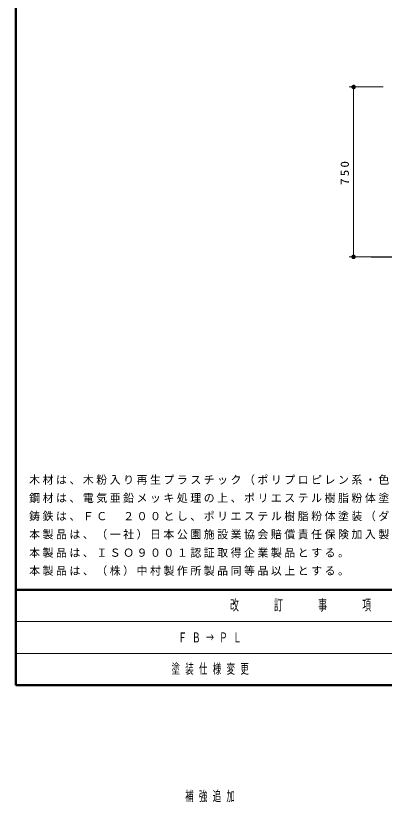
# Model space of a CAD drawing. Units: millimetres on the paper, scale 1:20. Extents: x -365 to 10, y -38 to 257.
# Drawn here: x -365 to -284, y -25.7 to 147.2 of the extents above; entities that cross this region are included whole.
import ezdxf

# ---------------------------------------------------------------- set-up
doc = ezdxf.new("R2010")
doc.units = ezdxf.units.MM
doc.layers.add('LY_1', color=4, linetype='Continuous', lineweight=25)
doc.layers.add('LY_2', color=7, linetype='Continuous', lineweight=13)
doc.styles.add('ＭＳ ゴシック', font='')
doc.styles.get('ＭＳ ゴシック').set_extended_font_data('MS Gothic')

# ---------------------------------------------------------------- blocks, each defined once
blk = doc.blocks.new('filled_dot')
at = {"color": 0, "linetype": 'Continuous', "lineweight": -2, "const_width": 1.25}
blk.add_lwpolyline([(-0.625, 0, 1), (0.625, 0, 1)], format="xyb", close=True, dxfattribs=at)

msp = doc.modelspace()

# ---------------------------------------------------------------- linework, layer by layer
at = {"layer": 'LY_1', "color": 7, "lineweight": 13}
for p, q in [((-284.217, 131.515), (-291.717, 131.515)), ((-290.717, 94.173), (-290.717, 131.515)), ((-285.467, 94.173), (-291.717, 94.173))]:
    msp.add_line(p, q, dxfattribs=at)
at = {"layer": 'LY_1'}
msp.add_line((-286.871, 94.173), (-221.967, 94.173), dxfattribs=at)
at = {"layer": 'LY_2', "lineweight": 50}
for p, q in [((-365, 257), (-365, 0)), ((-365, 21), (0, 21)), ((-365, 0), (0, 0))]:
    msp.add_line(p, q, dxfattribs=at)
at = {"layer": 'LY_2'}
for p, q in [((-365, 14), (-238.5, 14)), ((-365, 7), (-238.5, 7))]:
    msp.add_line(p, q, dxfattribs=at)

# ---------------------------------------------------------------- block references
at = {"layer": 'LY_1', "color": 7, "lineweight": 13, "xscale": 0.4, "yscale": 0.4}
for p, rotation in [((-290.717, 131.515), 270), ((-290.717, 94.173), 90)]:
    msp.add_blockref('filled_dot', p, dxfattribs=dict(at, rotation=rotation))

# ---------------------------------------------------------------- texts
at = {"layer": 'LY_1', "color": 7, "insert": (-291.717, 112.844), "char_height": 1.833, "attachment_point": 8, "rotation": 90, "style": 'ＭＳ ゴシック'}
msp.add_mtext('\\T1.33;\\W1.15;750', dxfattribs=at)
at = {"layer": 'LY_1', "color": 7, "style": 'ＭＳ ゴシック'}
for s, insert, char_height, attachment_point in [('\\T1.23;木材は、木粉入り再生プラスチック（ポリプロピレン系・色：サンディーブラウン）とし、「再生有機系建材認定基準」適合品とする。', (-362.052, 44.036), 1.76, 7), ('\\T1.23;鋼材は、電気亜鉛メッキ処理の上、ポリエステル樹脂粉体塗装（ダークグレー）仕上げとする。', (-362.052, 40.036), 1.76, 7), ('\\T1.23;鋳鉄は、ＦＣ\u3000２００とし、ポリエステル樹脂粉体塗装（ダークグレー）仕上げとする。', (-362.052, 36.036), 1.76, 7), ('\\T1.23;本製品は、（一社）日本公園施設業協会賠償責任保険加入製品とする。', (-362.052, 32.036), 1.76, 7), ('\\T1.23;本製品は、ＩＳＯ９００１認証取得企業製品とする。', (-362.052, 28.036), 1.76, 7), ('\\T1.23;本製品は、（株）中村製作所製品同等品以上とする。', (-362.052, 24.036), 1.76, 7), ('\\T1.64;\\W0.6;ＦＢ→ＰＬ', (-329.25, 10.5), 2.199, 4), ('\\T1.64;\\W0.6;塗装仕様変更', (-330.75, 3.5), 2.199, 4), ('\\T1.64;\\W0.6;補強追加', (-327.75, -24.5), 2.199, 4)]:
    msp.add_mtext(s, dxfattribs=dict(at, insert=insert, char_height=char_height, attachment_point=attachment_point))
at = {"layer": 'LY_2', "color": 4, "insert": (-301.75, 17.5), "char_height": 2.346, "attachment_point": 5, "style": 'ＭＳ ゴシック'}
msp.add_mtext('\\T1.64;\\W0.6;改\u3000\u3000訂\u3000\u3000事\u3000\u3000項', dxfattribs=at)

doc.saveas('drawing.dxf')
